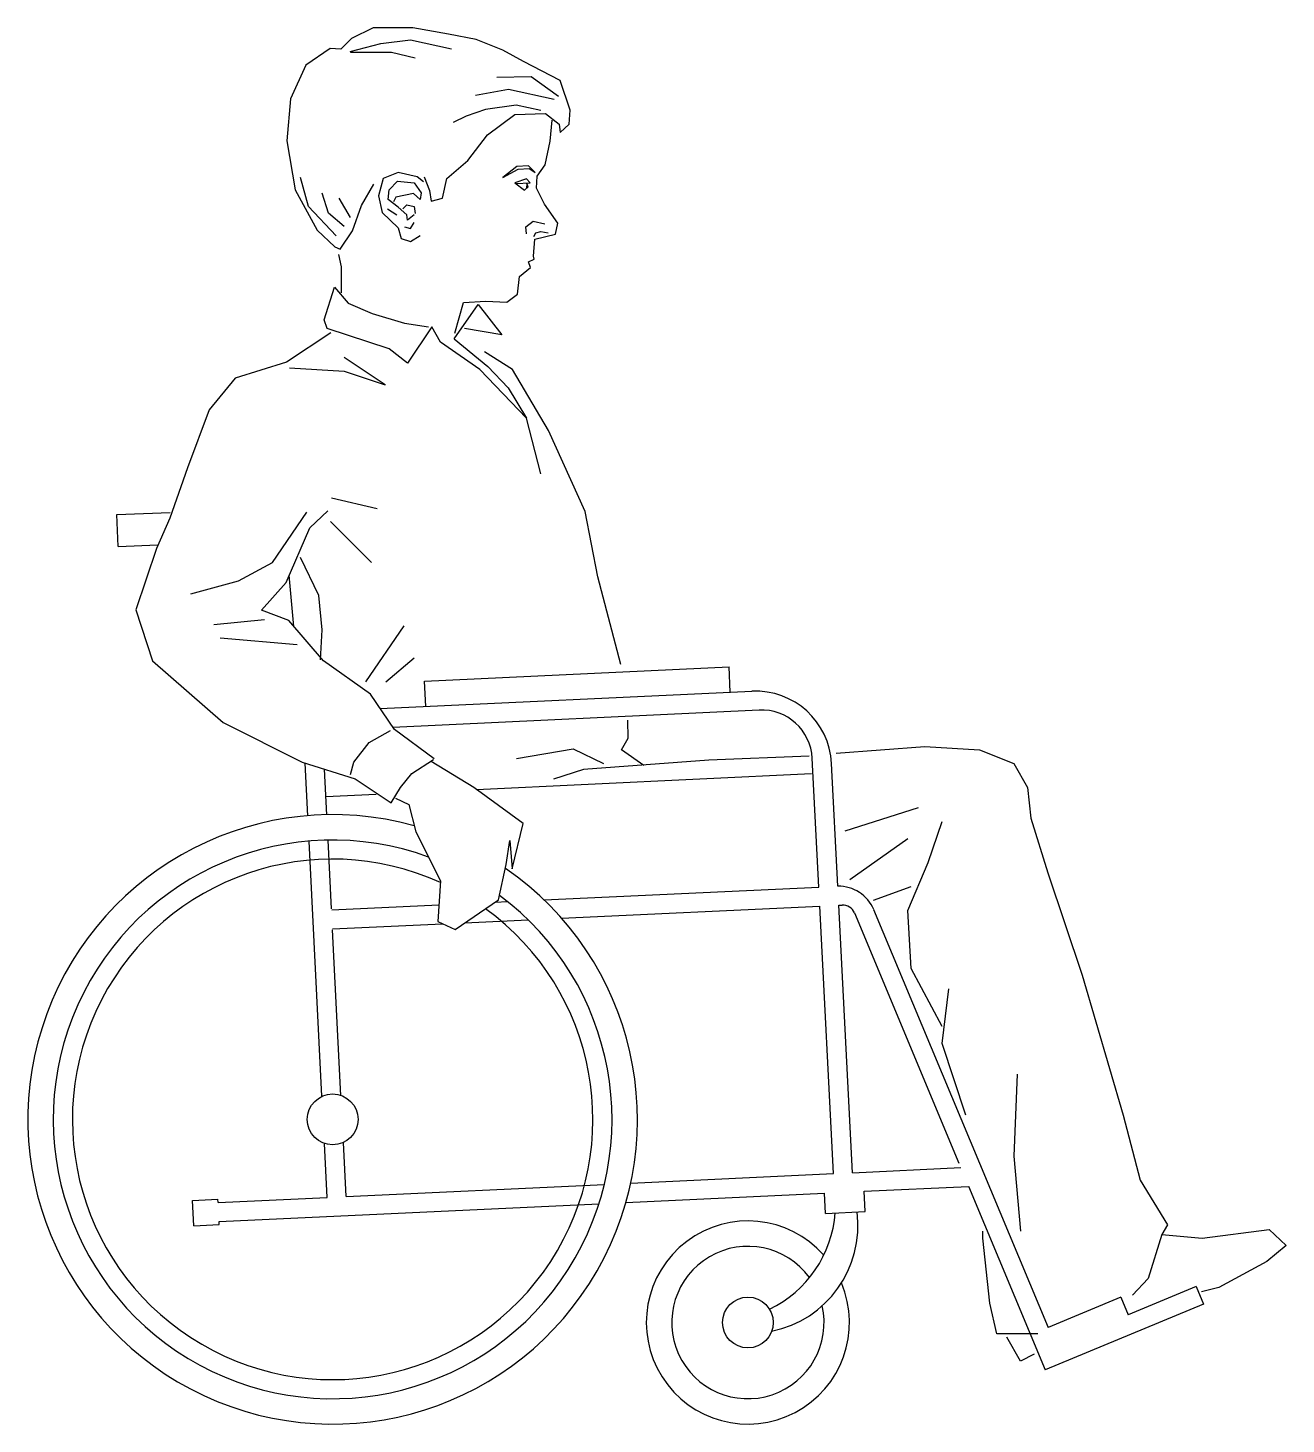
# Model space of a CAD drawing. Header units: millimetres. Extents: x -1436.52 to -1435.28, y 1867.26 to 1868.64.
import ezdxf

# ---------------------------------------------------------------- set-up
doc = ezdxf.new("R2010")
doc.units = ezdxf.units.MM
doc.header["$LTSCALE"] = 10
doc.layers.add('Humanos', color=2, linetype='Continuous')

msp = doc.modelspace()

# ---------------------------------------------------------------- linework, layer by layer
at = {"layer": 'Humanos'}
for p, q in [((-1436.2001, 1868.6256), (-1436.2106, 1868.615)), ((-1436.179, 1868.6361), (-1436.2001, 1868.6256)), ((-1436.14, 1868.6361), (-1436.179, 1868.6361)), ((-1436.1714, 1868.6208), (-1436.1421, 1868.6242)), ((-1436.1421, 1868.6242), (-1436.1017, 1868.6156)), ((-1436.1046, 1868.63), (-1436.14, 1868.6361)), ((-1436.0776, 1868.6248), (-1436.1046, 1868.63)), ((-1436.0513, 1868.6142), (-1436.0776, 1868.6248)), ((-1436.2211, 1868.6158), (-1436.2452, 1868.5993)), ((-1436.2106, 1868.615), (-1436.2211, 1868.6158)), ((-1436.2014, 1868.613), (-1436.1714, 1868.6208)), ((-1436.2013, 1868.6122), (-1436.1607, 1868.6122)), ((-1436.1607, 1868.6122), (-1436.1376, 1868.6067)), ((-1436.031, 1868.603), (-1436.0513, 1868.6142)), ((-1436.2452, 1868.5993), (-1436.2602, 1868.5662)), ((-1435.9949, 1868.5842), (-1436.031, 1868.603)), ((-1436.0232, 1868.5878), (-1436.0571, 1868.5872)), ((-1435.9965, 1868.5687), (-1436.0232, 1868.5878)), ((-1435.9851, 1868.555), (-1435.9949, 1868.5842)), ((-1436.0456, 1868.5754), (-1436.0783, 1868.5696)), ((-1436.0008, 1868.5657), (-1436.0456, 1868.5754)), ((-1436.2602, 1868.5662), (-1436.2639, 1868.5249)), ((-1436.0684, 1868.5558), (-1436.0873, 1868.5493)), ((-1436.0382, 1868.5599), (-1436.0684, 1868.5558)), ((-1436.0137, 1868.5547), (-1436.0382, 1868.5599)), ((-1435.9859, 1868.5414), (-1435.9851, 1868.555)), ((-1436.0873, 1868.5493), (-1436.1003, 1868.5428)), ((-1436.0663, 1868.5309), (-1436.0395, 1868.5507)), ((-1436.0395, 1868.5507), (-1436.0092, 1868.5519)), ((-1436.0092, 1868.5519), (-1435.9957, 1868.5414)), ((-1436.0046, 1868.5247), (-1436.0026, 1868.5452)), ((-1435.9957, 1868.5414), (-1435.9949, 1868.5331)), ((-1435.9949, 1868.5331), (-1435.9859, 1868.5414)), ((-1436.0858, 1868.5054), (-1436.0663, 1868.5309)), ((-1436.2639, 1868.5249), (-1436.2557, 1868.4768)), ((-1436.0097, 1868.5014), (-1436.0046, 1868.5247)), ((-1436.1063, 1868.4879), (-1436.0858, 1868.5054)), ((-1436.0376, 1868.4997), (-1436.0511, 1868.4889)), ((-1436.0261, 1868.5004), (-1436.0376, 1868.4997)), ((-1436.0194, 1868.4936), (-1436.0261, 1868.5004)), ((-1436.0174, 1868.4901), (-1436.0097, 1868.5014)), ((-1436.2425, 1868.4603), (-1436.2506, 1868.4889)), ((-1436.1689, 1868.4879), (-1436.1738, 1868.4709)), ((-1436.1543, 1868.4938), (-1436.1689, 1868.4879)), ((-1436.1355, 1868.4896), (-1436.1543, 1868.4938)), ((-1436.1294, 1868.4844), (-1436.1355, 1868.4896)), ((-1436.1287, 1868.4896), (-1436.1235, 1868.4761)), ((-1436.1106, 1868.4686), (-1436.1063, 1868.4879)), ((-1436.0511, 1868.4889), (-1436.0362, 1868.497)), ((-1436.0281, 1868.4875), (-1436.0396, 1868.4835)), ((-1436.0362, 1868.497), (-1436.0254, 1868.4976)), ((-1436.0244, 1868.4836), (-1436.0281, 1868.4875)), ((-1436.0254, 1868.4976), (-1436.0194, 1868.4936)), ((-1436.0181, 1868.4782), (-1436.0174, 1868.4901)), ((-1436.2557, 1868.4768), (-1436.2339, 1868.437)), ((-1436.2229, 1868.4538), (-1436.2292, 1868.4734)), ((-1436.1903, 1868.4611), (-1436.1783, 1868.4821)), ((-1436.164, 1868.4671), (-1436.1632, 1868.4768)), ((-1436.1632, 1868.4768), (-1436.155, 1868.4851)), ((-1436.1392, 1868.473), (-1436.1565, 1868.4693)), ((-1436.155, 1868.4851), (-1436.1384, 1868.4836)), ((-1436.1325, 1868.4671), (-1436.1392, 1868.473)), ((-1436.1384, 1868.4836), (-1436.1317, 1868.4738)), ((-1436.1317, 1868.4738), (-1436.1325, 1868.4671)), ((-1436.1235, 1868.4761), (-1436.1219, 1868.4656)), ((-1436.0396, 1868.4835), (-1436.0299, 1868.4764)), ((-1436.0385, 1868.483), (-1436.0244, 1868.4836)), ((-1436.0299, 1868.4764), (-1436.0262, 1868.4796)), ((-1436.0277, 1868.4829), (-1436.0281, 1868.478)), ((-1436.0262, 1868.4796), (-1436.0277, 1868.4829)), ((-1436.0101, 1868.4625), (-1436.0181, 1868.4782)), ((-1436.2153, 1868.4314), (-1436.2425, 1868.4603)), ((-1436.2013, 1868.4494), (-1436.2123, 1868.4685)), ((-1436.1993, 1868.4363), (-1436.1903, 1868.4611)), ((-1436.1738, 1868.4709), (-1436.17, 1868.4543)), ((-1436.1647, 1868.4581), (-1436.1557, 1868.452)), ((-1436.1542, 1868.4596), (-1436.164, 1868.4671)), ((-1436.1565, 1868.4693), (-1436.1588, 1868.4648)), ((-1436.1459, 1868.452), (-1436.1542, 1868.4596)), ((-1436.1498, 1868.4581), (-1436.1459, 1868.4618)), ((-1436.1459, 1868.4618), (-1436.1384, 1868.4603)), ((-1436.1384, 1868.4603), (-1436.1377, 1868.4535)), ((-1436.1219, 1868.4656), (-1436.1106, 1868.4686)), ((-1435.9972, 1868.4439), (-1436.0101, 1868.4625)), ((-1436.2073, 1868.4407), (-1436.2229, 1868.4538)), ((-1436.17, 1868.4543), (-1436.1542, 1868.4393)), ((-1436.1452, 1868.4468), (-1436.1459, 1868.452)), ((-1436.1384, 1868.452), (-1436.1452, 1868.4468)), ((-1436.1422, 1868.4385), (-1436.1384, 1868.4445)), ((-1436.0285, 1868.4402), (-1436.0214, 1868.4458)), ((-1436.0214, 1868.4458), (-1436.0099, 1868.4431)), ((-1435.9995, 1868.4331), (-1435.9972, 1868.4439)), ((-1436.2339, 1868.437), (-1436.2166, 1868.4205)), ((-1436.2113, 1868.4182), (-1436.1993, 1868.4363)), ((-1436.1542, 1868.4393), (-1436.1512, 1868.4288)), ((-1436.1482, 1868.4401), (-1436.1422, 1868.4385)), ((-1436.1422, 1868.4258), (-1436.1325, 1868.4318)), ((-1436.0279, 1868.4334), (-1436.0285, 1868.4402)), ((-1436.0206, 1868.4307), (-1436.0188, 1868.4343)), ((-1436.0197, 1868.4282), (-1435.9995, 1868.4331)), ((-1436.0188, 1868.4343), (-1436.014, 1868.4358)), ((-1436.014, 1868.4358), (-1436.0067, 1868.4344)), ((-1436.2166, 1868.4205), (-1436.2113, 1868.4182)), ((-1436.1512, 1868.4288), (-1436.1422, 1868.4258)), ((-1436.0211, 1868.4114), (-1436.0197, 1868.4282)), ((-1436.2129, 1868.4129), (-1436.2105, 1868.401)), ((-1436.026, 1868.4058), (-1436.0204, 1868.4083)), ((-1436.024, 1868.4003), (-1436.026, 1868.4058)), ((-1436.0204, 1868.4083), (-1436.0211, 1868.4114)), ((-1436.2105, 1868.401), (-1436.2105, 1868.3752)), ((-1436.0368, 1868.3738), (-1436.0348, 1868.3915)), ((-1436.0348, 1868.3915), (-1436.024, 1868.4003)), ((-1436.2271, 1868.3487), (-1436.2169, 1868.3808)), ((-1436.2169, 1868.3808), (-1436.2036, 1868.3651)), ((-1436.2036, 1868.3651), (-1436.18, 1868.3549)), ((-1436.0991, 1868.3301), (-1436.0755, 1868.3638)), ((-1436.0985, 1868.3354), (-1436.0901, 1868.3659)), ((-1436.0901, 1868.3659), (-1436.068, 1868.3672)), ((-1436.0755, 1868.3638), (-1436.0524, 1868.3339)), ((-1436.068, 1868.3672), (-1436.0474, 1868.3662)), ((-1436.0474, 1868.3662), (-1436.0368, 1868.3738)), ((-1436.2242, 1868.34), (-1436.2271, 1868.3487)), ((-1436.18, 1868.3549), (-1436.1479, 1868.3453)), ((-1436.2207, 1868.336), (-1436.2642, 1868.307)), ((-1436.163, 1868.32), (-1436.2242, 1868.34)), ((-1436.1479, 1868.3453), (-1436.1244, 1868.3417)), ((-1436.121, 1868.3417), (-1436.1452, 1868.3061)), ((-1436.1125, 1868.3267), (-1436.121, 1868.3417)), ((-1436.0524, 1868.3339), (-1436.089, 1868.3402)), ((-1436.0739, 1868.2997), (-1436.1125, 1868.3267)), ((-1436.0991, 1868.3301), (-1436.066, 1868.3027)), ((-1436.2642, 1868.307), (-1436.3148, 1868.2913)), ((-1436.1672, 1868.2846), (-1436.2075, 1868.3115)), ((-1436.1452, 1868.3061), (-1436.163, 1868.32)), ((-1436.0419, 1868.2999), (-1436.0692, 1868.3173)), ((-1436.2614, 1868.3014), (-1436.2075, 1868.298)), ((-1436.2075, 1868.298), (-1436.1672, 1868.2846)), ((-1436.0278, 1868.2518), (-1436.0739, 1868.2997)), ((-1436.066, 1868.3027), (-1436.046, 1868.2816)), ((-1436.0064, 1868.2396), (-1436.0419, 1868.2999)), ((-1436.3148, 1868.2913), (-1436.3405, 1868.2601)), ((-1436.046, 1868.2816), (-1436.0278, 1868.2518)), ((-1436.3405, 1868.2601), (-1436.3616, 1868.203)), ((-1436.0139, 1868.1972), (-1436.0278, 1868.2518)), ((-1435.9702, 1868.1601), (-1436.0064, 1868.2396)), ((-1436.3616, 1868.203), (-1436.3791, 1868.1534)), ((-1436.175, 1868.1625), (-1436.22, 1868.1732)), ((-1436.4313, 1868.1569), (-1436.3787, 1868.159)), ((-1436.43, 1868.1256), (-1436.4313, 1868.1569)), ((-1436.2779, 1868.1099), (-1436.2441, 1868.1593)), ((-1436.2412, 1868.1439), (-1436.2235, 1868.1608)), ((-1435.9577, 1868.0958), (-1435.9702, 1868.1601)), ((-1436.3791, 1868.1534), (-1436.3921, 1868.1237)), ((-1436.2647, 1868.0901), (-1436.2412, 1868.1439)), ((-1436.221, 1868.1501), (-1436.1806, 1868.1099)), ((-1436.43, 1868.1256), (-1436.3908, 1868.1273)), ((-1436.3921, 1868.1237), (-1436.4127, 1868.0632)), ((-1436.2324, 1868.0774), (-1436.2503, 1868.1148)), ((-1436.3116, 1868.0918), (-1436.2779, 1868.1099)), ((-1436.3583, 1868.079), (-1436.3116, 1868.0918)), ((-1436.2889, 1868.0627), (-1436.2647, 1868.0901)), ((-1436.257, 1868.0468), (-1436.2616, 1868.0972)), ((-1435.9351, 1868.0094), (-1435.9577, 1868.0958)), ((-1436.2291, 1868.0434), (-1436.2324, 1868.0774)), ((-1436.4127, 1868.0632), (-1436.396, 1868.0128)), ((-1436.2619, 1868.0526), (-1436.2889, 1868.0627)), ((-1436.2859, 1868.0533), (-1436.3357, 1868.0485)), ((-1436.2278, 1868.0128), (-1436.2619, 1868.0526)), ((-1436.1861, 1867.9922), (-1436.1485, 1868.0475)), ((-1436.3294, 1868.0356), (-1436.2538, 1868.0292)), ((-1436.2308, 1868.0141), (-1436.2291, 1868.0434)), ((-1436.396, 1868.0128), (-1436.3265, 1867.9524)), ((-1436.1815, 1867.98), (-1436.2278, 1868.0128)), ((-1436.1663, 1867.9922), (-1436.1387, 1868.0159)), ((-1436.1284, 1867.993), (-1435.8286, 1868.007)), ((-1435.8274, 1867.982), (-1435.8286, 1868.007)), ((-1436.1272, 1867.968), (-1436.1284, 1867.993)), ((-1436.1579, 1867.9452), (-1436.1815, 1867.98)), ((-1436.1719, 1867.9659), (-1435.806, 1867.983)), ((-1436.1596, 1867.9477), (-1435.7989, 1867.9646)), ((-1436.3265, 1867.9524), (-1436.2487, 1867.9132)), ((-1435.9278, 1867.9368), (-1435.9282, 1867.9545)), ((-1436.1827, 1867.9327), (-1436.1618, 1867.9443)), ((-1436.119, 1867.9164), (-1436.1579, 1867.9452)), ((-1435.9345, 1867.9255), (-1435.9278, 1867.9368)), ((-1436.198, 1867.9132), (-1436.1827, 1867.9327)), ((-1436.0377, 1867.9168), (-1435.9821, 1867.9263)), ((-1435.9821, 1867.9263), (-1435.952, 1867.9118)), ((-1435.9123, 1867.91), (-1435.9345, 1867.9255)), ((-1435.7232, 1867.922), (-1435.6358, 1867.9287)), ((-1435.6358, 1867.9287), (-1435.5819, 1867.9253)), ((-1435.5819, 1867.9253), (-1435.5483, 1867.9119)), ((-1436.2487, 1867.9132), (-1436.1965, 1867.8969)), ((-1436.2433, 1867.8605), (-1436.2459, 1867.9123)), ((-1436.2012, 1867.9012), (-1436.198, 1867.9132)), ((-1436.1409, 1867.902), (-1436.1195, 1867.9158)), ((-1436.0797, 1867.8884), (-1436.1218, 1867.9138)), ((-1435.8483, 1867.9152), (-1435.9718, 1867.906)), ((-1435.7498, 1867.919), (-1435.8483, 1867.9152)), ((-1435.7402, 1867.7902), (-1435.7466, 1867.9172)), ((-1435.7215, 1867.7911), (-1435.7276, 1867.9119)), ((-1435.5483, 1867.9119), (-1435.5348, 1867.8884)), ((-1436.2246, 1867.8615), (-1436.2269, 1867.9064)), ((-1436.1965, 1867.8969), (-1436.1612, 1867.8731)), ((-1436.152, 1867.8881), (-1436.1409, 1867.902)), ((-1436.0771, 1867.8864), (-1435.7474, 1867.9019)), ((-1435.9718, 1867.906), (-1436.0013, 1867.8966)), ((-1436.2255, 1867.8795), (-1436.1761, 1867.8818)), ((-1436.1612, 1867.8731), (-1436.152, 1867.8881)), ((-1436.0311, 1867.8529), (-1436.0797, 1867.8884)), ((-1435.5348, 1867.8884), (-1435.5314, 1867.8581)), ((-1436.157, 1867.8779), (-1436.1437, 1867.8715)), ((-1436.1437, 1867.8715), (-1436.1369, 1867.8446)), ((-1435.6425, 1867.8682), (-1435.7145, 1867.8452)), ((-1436.0422, 1867.8082), (-1436.0311, 1867.8529)), ((-1435.6324, 1867.8144), (-1435.6189, 1867.8548)), ((-1435.5314, 1867.8581), (-1435.5146, 1867.8043)), ((-1436.1369, 1867.8446), (-1436.1126, 1867.7964)), ((-1436.2293, 1867.5842), (-1436.242, 1867.8355)), ((-1436.2199, 1867.7689), (-1436.2233, 1867.8365)), ((-1436.0479, 1867.8126), (-1436.0445, 1867.8361)), ((-1436.0445, 1867.8361), (-1436.0422, 1867.8082)), ((-1435.7097, 1867.7976), (-1435.6525, 1867.8379)), ((-1436.0555, 1867.7776), (-1436.0479, 1867.8126)), ((-1435.6525, 1867.7673), (-1435.6324, 1867.8144)), ((-1435.5146, 1867.8043), (-1435.481, 1867.7034)), ((-1436.1126, 1867.7964), (-1436.1154, 1867.7563)), ((-1436.0106, 1867.7776), (-1435.7402, 1867.7902)), ((-1435.6862, 1867.7774), (-1435.6492, 1867.7909)), ((-1436.2196, 1867.7678), (-1436.1143, 1867.7727)), ((-1436.0982, 1867.7486), (-1436.0555, 1867.7776)), ((-1436.0589, 1867.7753), (-1436.0465, 1867.7759)), ((-1435.9934, 1867.7596), (-1435.7392, 1867.7715)), ((-1435.7259, 1867.5081), (-1435.7392, 1867.7715)), ((-1435.7205, 1867.7724), (-1435.7173, 1867.7725)), ((-1435.7071, 1867.509), (-1435.7205, 1867.7724)), ((-1436.0886, 1867.7551), (-1436.0264, 1867.758)), ((-1435.7051, 1867.7649), (-1435.6023, 1867.5185)), ((-1435.6862, 1867.768), (-1435.5145, 1867.3566)), ((-1435.6492, 1867.7101), (-1435.6525, 1867.7673)), ((-1436.2188, 1867.749), (-1436.1105, 1867.7541)), ((-1436.2106, 1867.5851), (-1436.2188, 1867.7482)), ((-1436.1154, 1867.7563), (-1436.0982, 1867.7486)), ((-1435.6189, 1867.653), (-1435.6492, 1867.7101)), ((-1435.481, 1867.7034), (-1435.4407, 1867.5656)), ((-1435.6189, 1867.6362), (-1435.6122, 1867.69)), ((-1435.5953, 1867.5656), (-1435.6189, 1867.6362)), ((-1435.5449, 1867.6059), (-1435.5483, 1867.5253)), ((-1435.4407, 1867.5656), (-1435.4238, 1867.5017)), ((-1436.2243, 1867.4847), (-1436.2269, 1867.5379)), ((-1436.2055, 1867.4856), (-1436.2082, 1867.5389)), ((-1435.5483, 1867.5253), (-1435.5415, 1867.4513)), ((-1435.7071, 1867.509), (-1435.6005, 1867.514)), ((-1436.2055, 1867.4856), (-1435.9513, 1867.4975)), ((-1435.9254, 1867.4987), (-1435.7259, 1867.5081)), ((-1435.6954, 1867.4907), (-1435.5928, 1867.4955)), ((-1435.5929, 1867.4958), (-1435.5173, 1867.3148)), ((-1435.4238, 1867.5017), (-1435.3968, 1867.4578)), ((-1436.3566, 1867.4817), (-1436.3317, 1867.4828)), ((-1436.3315, 1867.4797), (-1436.3317, 1867.4828)), ((-1436.3315, 1867.4797), (-1436.2243, 1867.4847)), ((-1435.9301, 1867.4797), (-1435.7346, 1867.4889)), ((-1435.7336, 1867.469), (-1435.7346, 1867.4889)), ((-1435.6944, 1867.4708), (-1435.6954, 1867.4907)), ((-1436.3554, 1867.4567), (-1436.3566, 1867.4817)), ((-1436.3306, 1867.461), (-1435.9566, 1867.4785)), ((-1435.7336, 1867.469), (-1435.6944, 1867.4708)), ((-1436.3554, 1867.4567), (-1436.3304, 1867.4579)), ((-1436.3304, 1867.4579), (-1436.3306, 1867.461)), ((-1435.3968, 1867.4578), (-1435.4024, 1867.4483)), ((-1435.5786, 1867.4446), (-1435.5786, 1867.4513)), ((-1435.5718, 1867.3807), (-1435.5786, 1867.4446)), ((-1435.4024, 1867.4483), (-1435.4159, 1867.405)), ((-1435.4024, 1867.4483), (-1435.3629, 1867.4446)), ((-1435.3629, 1867.4446), (-1435.2968, 1867.4531)), ((-1435.2968, 1867.4531), (-1435.2802, 1867.4374)), ((-1435.2802, 1867.4374), (-1435.2993, 1867.4216)), ((-1435.2993, 1867.4216), (-1435.3464, 1867.396)), ((-1435.4159, 1867.405), (-1435.4315, 1867.3883)), ((-1435.4428, 1867.3865), (-1435.5145, 1867.3566)), ((-1435.4428, 1867.3865), (-1435.4356, 1867.3692)), ((-1435.3688, 1867.3971), (-1435.4356, 1867.3692)), ((-1435.3688, 1867.3971), (-1435.3616, 1867.3797)), ((-1435.3464, 1867.396), (-1435.3634, 1867.3918)), ((-1435.5651, 1867.3504), (-1435.5718, 1867.3807)), ((-1435.3616, 1867.3797), (-1435.5173, 1867.3148)), ((-1435.5247, 1867.3504), (-1435.5651, 1867.3504)), ((-1435.5415, 1867.3235), (-1435.555, 1867.3471)), ((-1435.5281, 1867.3303), (-1435.5415, 1867.3235))]:
    msp.add_line(p, q, dxfattribs=at)
for centre in [(-1436.2188, 1867.5615), (-1435.81, 1867.3615)]:
    msp.add_circle(centre, 0.025, dxfattribs=at)
for centre, radius, start, end in [((-1435.8025, 1867.9081), 0.075, 2.9028, 92.6822), ((-1435.7966, 1867.9146), 0.05, 2.9028, 92.6822), ((-1436.2188, 1867.5615), 0.3, 74.4654, 55.4661), ((-1436.2188, 1867.5615), 0.275, 69.9385, 53.3166), ((-1436.2188, 1867.5615), 0.2562, 65.5534, 54.0289), ((-1435.7208, 1867.7536), 0.0375, 22.649, 91.0493), ((-1435.7167, 1867.76), 0.0125, 22.649, 92.6822), ((-1435.8389, 1867.4784), 0.1153, 295.8195, 355.559), ((-1435.8078, 1867.4569), 0.1061, 281.5019, 7.3448), ((-1435.81, 1867.3615), 0.1, 41.6393, 22.9768), ((-1435.81, 1867.3615), 0.075, 36.1305, 12.7415)]:
    msp.add_arc(centre, radius, start, end, dxfattribs=at)

doc.saveas('drawing.dxf')
